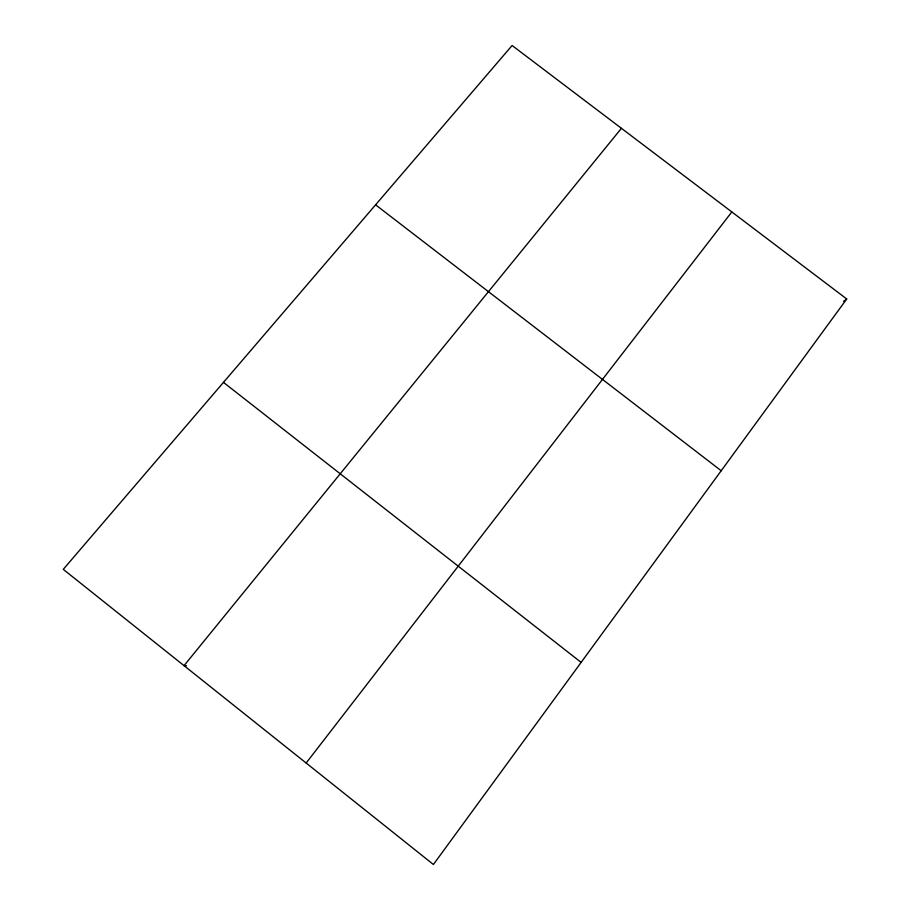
<?xml version="1.0" encoding="UTF-8"?>
<svg xmlns="http://www.w3.org/2000/svg" width="910" height="910" viewBox="0 0 910 910"><rect width="100%" height="100%" fill="white"/><g stroke="black" fill="none" stroke-linecap="round" stroke-linejoin="round"><path stroke-width="1.36" d="M846.732 298.98L433.41 864.5L63.268 569.353L512.102 45.5L846.732 298.98L843.547 301.392M306.158 763.024L731.833 211.939M621.428 128.31L184.036 665.654L186.505 665.733M375.591 204.83L721.198 470.743M223.473 382.382L581.126 662.4"/></g></svg>
